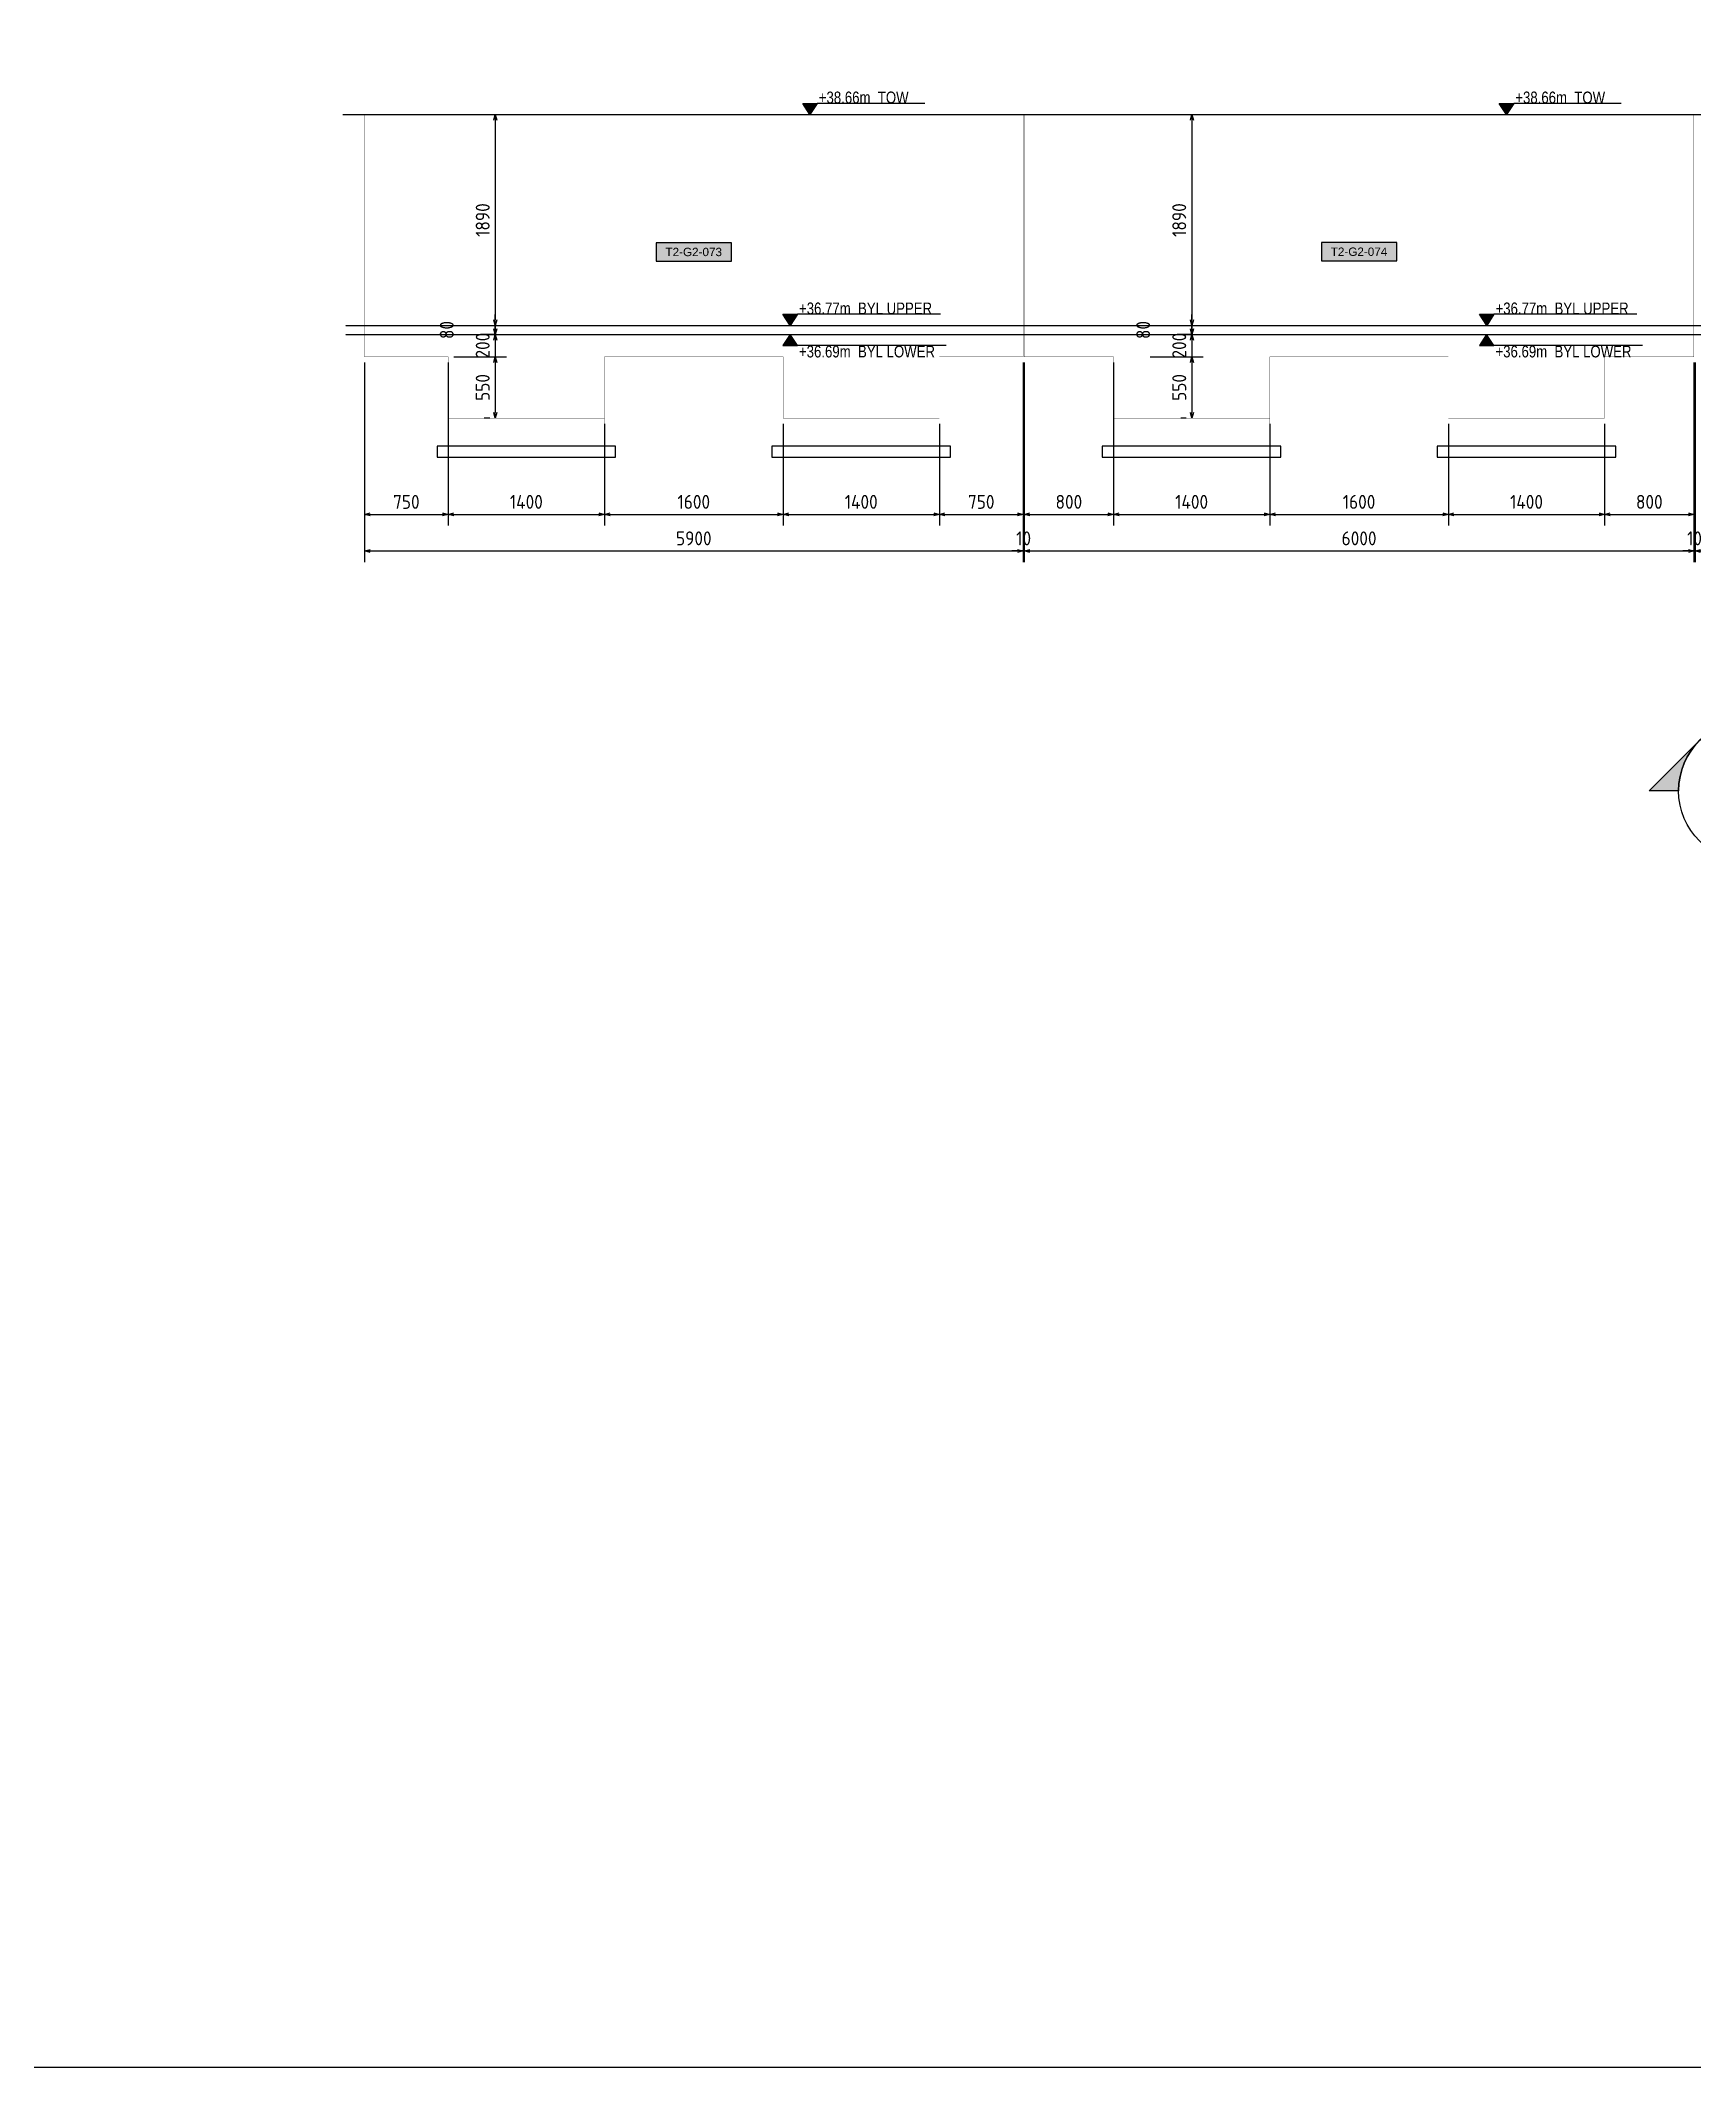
# Model space of a CAD drawing. Header units: centimetres. Extents: x -6122352 to 6876996, y -1694241 to 2592194.
# Drawn here: x 3302491 to 3317308, y 601983 to 620143 of the extents above; entities that cross this region are included whole.
import ezdxf
from ezdxf.enums import TextEntityAlignment as Align

# ---------------------------------------------------------------- set-up
doc = ezdxf.new("R2010")
doc.units = ezdxf.units.CM
doc.header["$MEASUREMENT"] = 0
doc.header["$PDMODE"] = 66
doc.header["$PDSIZE"] = 100
for name, pattern in [('CENTER', [2, 1.25, -0.25, 0.25, -0.25]), ('DASHED2', [0.375, 0.25, -0.125]), ('HIDDEN', [0.375, 0.25, -0.125])]:
    doc.linetypes.add(name, pattern=pattern)
doc.layers.get('Defpoints').update_dxf_attribs({"color": 255, "linetype": 'CENTER'})
for name, color, linetype in [('00-MI-DIM', 7, 'Continuous'), ('@MI-TYPE-01', 30, 'Continuous'), ('@MI-TYPE-02', 6, 'Continuous'), ('JML-Dimension', 1, 'Continuous'), ('PANEL-TAGS', 7, 'Continuous'), ('SECTION', 130, 'Continuous')]:
    doc.layers.add(name, color=color, linetype=linetype)
doc.styles.add('Arial Narrow', font='ARIALN.TTF', dxfattribs={"width": 0.95, "height": 500})
doc.styles.add('PANELTAG_STYLE', font='arial.ttf')
doc.styles.add('Schueco-BEMSTIL', font='isocpeur.ttf', dxfattribs={"width": 0.9})
doc.styles.add('txt-Pisa-std', font='arial.ttf', dxfattribs={"width": 0.8})
doc.dimstyles.new('MI- JWC-TXT-2.5 MM', dxfattribs={"dimscale": 1.5, "dimtxt": 2.5, "dimasz": 1, "dimexe": 2, "dimexo": 1, "dimgap": 1, "dimtad": 1, "dimdec": 0, "dimdsep": 46, "dimtxsty": 'Schueco-BEMSTIL', "dimblk": 'OPEN30', "dimcen": 0, "dimdle": 2, "dimclrd": 140, "dimclre": 8, "dimclrt": 40, "dimadec": 0, "dimazin": 2, "dimtfac": 1, "dimtdec": 0, "dimtix": 1, "dimtmove": 2, "dimatfit": 3, "dimldrblk": 'OPEN', "dimfxl": 2, "dimlwd": -1, "dimlwe": -1, "dimarcsym": 0})

# ---------------------------------------------------------------- blocks, each defined once
blk = doc.blocks.new('*U1142')
at = {"layer": 'JML-Dimension'}
h = blk.add_hatch(color=10, dxfattribs=at)
h.dxf.hatch_style = 1
h.paths.add_polyline_path([(0, 0), (-1.54, 2.37), (1.54, 2.37)])
blk.add_line((24.31, 2.37), (1.54, 2.37), dxfattribs=at)
blk.add_lwpolyline([(0, 0), (-1.54, 2.37), (1.54, 2.37), (0, 0)], dxfattribs=at)
at = {"color": 5, "style": 'txt-Pisa-std', "width": 0.8}
blk.add_attdef('+0.0', text='', height=2.5, dxfattribs=at).set_placement((1.87, 2.37), align=Align.BOTTOM_LEFT)
blk = doc.blocks.new('*U1445')
at = {"layer": 'JML-Dimension'}
h = blk.add_hatch(color=10, dxfattribs=at)
h.dxf.hatch_style = 1
h.paths.add_polyline_path([(0, 0), (-1.54, 2.37), (1.54, 2.37)])
blk.add_line((31.81, 2.37), (1.54, 2.37), dxfattribs=at)
blk.add_lwpolyline([(0, 0), (-1.54, 2.37), (1.54, 2.37), (0, 0)], dxfattribs=at)
at = {"color": 5, "style": 'txt-Pisa-std', "width": 0.8}
blk.add_attdef('+0.0', text='', height=2.5, dxfattribs=at).set_placement((1.87, 2.37), align=Align.BOTTOM_LEFT)
blk = doc.blocks.new('*U1446')
at = {"layer": 'JML-Dimension'}
h = blk.add_hatch(color=10, dxfattribs=at)
h.dxf.hatch_style = 1
h.paths.add_polyline_path([(0, 0), (-1.54, 2.37), (1.54, 2.37)])
blk.add_line((33.03, 2.37), (1.54, 2.37), dxfattribs=at)
blk.add_lwpolyline([(0, 0), (-1.54, 2.37), (1.54, 2.37), (0, 0)], dxfattribs=at)
at = {"color": 5, "style": 'txt-Pisa-std', "width": 0.8}
blk.add_attdef('+0.0', text='', height=2.5, dxfattribs=at).set_placement((1.87, 2.37), align=Align.BOTTOM_LEFT)
blk = doc.blocks.new('_Open30')
at = {"color": 0, "linetype": 'ByBlock', "lineweight": -2}
for p, q in [((-1, 0.27), (0, 0)), ((0, 0), (-1, -0.27)), ((0, 0), (-1, 0))]:
    blk.add_line(p, q, dxfattribs=at)
blk = doc.blocks.new('*D2272')
at = {"layer": '@MI-TYPE-01', "color": 8, "transparency": 16777216}
for p, q in [((3305393, 617260), (3305393, 615798)), ((3306143, 617260), (3306143, 615798))]:
    blk.add_line(p, q, dxfattribs=at)
at = {"layer": '@MI-TYPE-01', "color": 140, "transparency": 16777216}
blk.add_line((3305443, 615898), (3306093, 615898), dxfattribs=at)
at = {"layer": 'Defpoints', "color": 0, "transparency": 16777216}
for p in [(3305393, 617310), (3306143, 617310), (3306143, 615898)]:
    blk.add_point(p, dxfattribs=at)
at = {"layer": '@MI-TYPE-01', "color": 140, "transparency": 16777216, "xscale": 50, "yscale": 50, "zscale": 50, "rotation": 180}
blk.add_blockref('_Open30', (3305393, 615898), dxfattribs=at)
at = {"layer": '@MI-TYPE-01', "color": 140, "transparency": 16777216, "xscale": 50, "yscale": 50, "zscale": 50}
blk.add_blockref('_Open30', (3306143, 615898), dxfattribs=at)
at = {"layer": '@MI-TYPE-01', "color": 40, "transparency": 16777216, "insert": (3305768, 616010), "char_height": 125, "attachment_point": 5, "style": 'Schueco-BEMSTIL'}
blk.add_mtext('750', dxfattribs=at)
blk = doc.blocks.new('_Open')
at = {"color": 0, "linetype": 'ByBlock', "lineweight": -2}
for p, q in [((-1, 0), (0, 0)), ((-1, 0), (0, 0)), ((0, 0), (-1, 0))]:
    blk.add_line(p, q, dxfattribs=at)
blk = doc.blocks.new('*D2273')
at = {"layer": '@MI-TYPE-01', "color": 8, "transparency": 16777216}
for p, q in [((3306143, 617260), (3306143, 615798)), ((3307543, 616710), (3307543, 615798))]:
    blk.add_line(p, q, dxfattribs=at)
at = {"layer": '@MI-TYPE-01', "color": 140, "transparency": 16777216}
blk.add_line((3306193, 615898), (3307493, 615898), dxfattribs=at)
at = {"layer": 'Defpoints', "color": 0, "transparency": 16777216}
for p in [(3306143, 617310), (3307543, 616760), (3307543, 615898)]:
    blk.add_point(p, dxfattribs=at)
at = {"layer": '@MI-TYPE-01', "color": 140, "transparency": 16777216, "xscale": 50, "yscale": 50, "zscale": 50, "rotation": 180}
blk.add_blockref('_Open30', (3306143, 615898), dxfattribs=at)
at = {"layer": '@MI-TYPE-01', "color": 140, "transparency": 16777216, "xscale": 50, "yscale": 50, "zscale": 50}
blk.add_blockref('_Open30', (3307543, 615898), dxfattribs=at)
at = {"layer": '@MI-TYPE-01', "color": 40, "transparency": 16777216, "insert": (3306843, 616010), "char_height": 125, "attachment_point": 5, "style": 'Schueco-BEMSTIL'}
blk.add_mtext('1400', dxfattribs=at)
blk = doc.blocks.new('*D2274')
at = {"layer": '@MI-TYPE-01', "color": 8, "transparency": 16777216}
for p, q in [((3307543, 616710), (3307543, 615798)), ((3309143, 616710), (3309143, 615798))]:
    blk.add_line(p, q, dxfattribs=at)
at = {"layer": '@MI-TYPE-01', "color": 140, "transparency": 16777216}
blk.add_line((3307593, 615898), (3309093, 615898), dxfattribs=at)
at = {"layer": 'Defpoints', "color": 0, "transparency": 16777216}
for p in [(3307543, 616760), (3309143, 616760), (3309143, 615898)]:
    blk.add_point(p, dxfattribs=at)
at = {"layer": '@MI-TYPE-01', "color": 140, "transparency": 16777216, "xscale": 50, "yscale": 50, "zscale": 50, "rotation": 180}
blk.add_blockref('_Open30', (3307543, 615898), dxfattribs=at)
at = {"layer": '@MI-TYPE-01', "color": 140, "transparency": 16777216, "xscale": 50, "yscale": 50, "zscale": 50}
blk.add_blockref('_Open30', (3309143, 615898), dxfattribs=at)
at = {"layer": '@MI-TYPE-01', "color": 40, "transparency": 16777216, "insert": (3308343, 616010), "char_height": 125, "attachment_point": 5, "style": 'Schueco-BEMSTIL'}
blk.add_mtext('1600', dxfattribs=at)
blk = doc.blocks.new('*D2275')
at = {"layer": '@MI-TYPE-01', "color": 8, "transparency": 16777216}
for p, q in [((3309143, 616710), (3309143, 615798)), ((3310543, 616710), (3310543, 615798))]:
    blk.add_line(p, q, dxfattribs=at)
at = {"layer": '@MI-TYPE-01', "color": 140, "transparency": 16777216}
blk.add_line((3309193, 615898), (3310493, 615898), dxfattribs=at)
at = {"layer": 'Defpoints', "color": 0, "transparency": 16777216}
for p in [(3309143, 616760), (3310543, 616760), (3310543, 615898)]:
    blk.add_point(p, dxfattribs=at)
at = {"layer": '@MI-TYPE-01', "color": 140, "transparency": 16777216, "xscale": 50, "yscale": 50, "zscale": 50, "rotation": 180}
blk.add_blockref('_Open30', (3309143, 615898), dxfattribs=at)
at = {"layer": '@MI-TYPE-01', "color": 140, "transparency": 16777216, "xscale": 50, "yscale": 50, "zscale": 50}
blk.add_blockref('_Open30', (3310543, 615898), dxfattribs=at)
at = {"layer": '@MI-TYPE-01', "color": 40, "transparency": 16777216, "insert": (3309843, 616010), "char_height": 125, "attachment_point": 5, "style": 'Schueco-BEMSTIL'}
blk.add_mtext('1400', dxfattribs=at)
blk = doc.blocks.new('*D2276')
at = {"layer": '@MI-TYPE-01', "color": 8, "transparency": 16777216}
for p, q in [((3311293, 617260), (3311293, 615798)), ((3310543, 616710), (3310543, 615798))]:
    blk.add_line(p, q, dxfattribs=at)
at = {"layer": '@MI-TYPE-01', "color": 140, "transparency": 16777216}
blk.add_line((3310593, 615898), (3311243, 615898), dxfattribs=at)
at = {"layer": 'Defpoints', "color": 0, "transparency": 16777216}
for p in [(3311293, 617310), (3310543, 616760), (3311293, 615898)]:
    blk.add_point(p, dxfattribs=at)
at = {"layer": '@MI-TYPE-01', "color": 140, "transparency": 16777216, "xscale": 50, "yscale": 50, "zscale": 50, "rotation": 180}
blk.add_blockref('_Open30', (3310543, 615898), dxfattribs=at)
at = {"layer": '@MI-TYPE-01', "color": 140, "transparency": 16777216, "xscale": 50, "yscale": 50, "zscale": 50}
blk.add_blockref('_Open30', (3311293, 615898), dxfattribs=at)
at = {"layer": '@MI-TYPE-01', "color": 40, "transparency": 16777216, "insert": (3310918, 616010), "char_height": 125, "attachment_point": 5, "style": 'Schueco-BEMSTIL'}
blk.add_mtext('750', dxfattribs=at)
blk = doc.blocks.new('*D2277')
at = {"layer": '@MI-TYPE-01', "color": 8, "transparency": 16777216}
for p, q in [((3305393, 617260), (3305393, 615470)), ((3311293, 617260), (3311293, 615470))]:
    blk.add_line(p, q, dxfattribs=at)
at = {"layer": '@MI-TYPE-01', "color": 140, "transparency": 16777216}
blk.add_line((3305443, 615570), (3311243, 615570), dxfattribs=at)
at = {"layer": 'Defpoints', "color": 0, "transparency": 16777216}
for p in [(3305393, 617310), (3311293, 617310), (3311293, 615570)]:
    blk.add_point(p, dxfattribs=at)
at = {"layer": '@MI-TYPE-01', "color": 140, "transparency": 16777216, "xscale": 50, "yscale": 50, "zscale": 50, "rotation": 180}
blk.add_blockref('_Open30', (3305393, 615570), dxfattribs=at)
at = {"layer": '@MI-TYPE-01', "color": 140, "transparency": 16777216, "xscale": 50, "yscale": 50, "zscale": 50}
blk.add_blockref('_Open30', (3311293, 615570), dxfattribs=at)
at = {"layer": '@MI-TYPE-01', "color": 40, "transparency": 16777216, "insert": (3308343, 615683), "char_height": 125, "attachment_point": 5, "style": 'Schueco-BEMSTIL'}
blk.add_mtext('5900', dxfattribs=at)
blk = doc.blocks.new('*D2278')
at = {"layer": '@MI-TYPE-01', "color": 8, "transparency": 16777216}
for p, q in [((3311303, 617260), (3311303, 615798)), ((3312103, 617260), (3312103, 615798))]:
    blk.add_line(p, q, dxfattribs=at)
at = {"layer": '@MI-TYPE-01', "color": 140, "transparency": 16777216}
blk.add_line((3311353, 615898), (3312053, 615898), dxfattribs=at)
at = {"layer": 'Defpoints', "color": 0, "transparency": 16777216}
for p in [(3311303, 617310), (3312103, 617310), (3312103, 615898)]:
    blk.add_point(p, dxfattribs=at)
at = {"layer": '@MI-TYPE-01', "color": 140, "transparency": 16777216, "xscale": 50, "yscale": 50, "zscale": 50, "rotation": 180}
blk.add_blockref('_Open30', (3311303, 615898), dxfattribs=at)
at = {"layer": '@MI-TYPE-01', "color": 140, "transparency": 16777216, "xscale": 50, "yscale": 50, "zscale": 50}
blk.add_blockref('_Open30', (3312103, 615898), dxfattribs=at)
at = {"layer": '@MI-TYPE-01', "color": 40, "transparency": 16777216, "insert": (3311703, 616010), "char_height": 125, "attachment_point": 5, "style": 'Schueco-BEMSTIL'}
blk.add_mtext('800', dxfattribs=at)
blk = doc.blocks.new('*D2279')
at = {"layer": '@MI-TYPE-01', "color": 8, "transparency": 16777216}
for p, q in [((3312103, 617260), (3312103, 615798)), ((3313503, 616710), (3313503, 615798))]:
    blk.add_line(p, q, dxfattribs=at)
at = {"layer": '@MI-TYPE-01', "color": 140, "transparency": 16777216}
blk.add_line((3312153, 615898), (3313453, 615898), dxfattribs=at)
at = {"layer": 'Defpoints', "color": 0, "transparency": 16777216}
for p in [(3312103, 617310), (3313503, 616760), (3313503, 615898)]:
    blk.add_point(p, dxfattribs=at)
at = {"layer": '@MI-TYPE-01', "color": 140, "transparency": 16777216, "xscale": 50, "yscale": 50, "zscale": 50, "rotation": 180}
blk.add_blockref('_Open30', (3312103, 615898), dxfattribs=at)
at = {"layer": '@MI-TYPE-01', "color": 140, "transparency": 16777216, "xscale": 50, "yscale": 50, "zscale": 50}
blk.add_blockref('_Open30', (3313503, 615898), dxfattribs=at)
at = {"layer": '@MI-TYPE-01', "color": 40, "transparency": 16777216, "insert": (3312803, 616010), "char_height": 125, "attachment_point": 5, "style": 'Schueco-BEMSTIL'}
blk.add_mtext('1400', dxfattribs=at)
blk = doc.blocks.new('*D2280')
at = {"layer": '@MI-TYPE-01', "color": 8, "transparency": 16777216}
for p, q in [((3313503, 616710), (3313503, 615798)), ((3315103, 616710), (3315103, 615798))]:
    blk.add_line(p, q, dxfattribs=at)
at = {"layer": '@MI-TYPE-01', "color": 140, "transparency": 16777216}
blk.add_line((3313553, 615898), (3315053, 615898), dxfattribs=at)
at = {"layer": 'Defpoints', "color": 0, "transparency": 16777216}
for p in [(3313503, 616760), (3315103, 616760), (3315103, 615898)]:
    blk.add_point(p, dxfattribs=at)
at = {"layer": '@MI-TYPE-01', "color": 140, "transparency": 16777216, "xscale": 50, "yscale": 50, "zscale": 50, "rotation": 180}
blk.add_blockref('_Open30', (3313503, 615898), dxfattribs=at)
at = {"layer": '@MI-TYPE-01', "color": 140, "transparency": 16777216, "xscale": 50, "yscale": 50, "zscale": 50}
blk.add_blockref('_Open30', (3315103, 615898), dxfattribs=at)
at = {"layer": '@MI-TYPE-01', "color": 40, "transparency": 16777216, "insert": (3314303, 616010), "char_height": 125, "attachment_point": 5, "style": 'Schueco-BEMSTIL'}
blk.add_mtext('1600', dxfattribs=at)
blk = doc.blocks.new('*D2254')
at = {"layer": '@MI-TYPE-01', "color": 8, "transparency": 16777216}
for p, q in [((3315103, 616710), (3315103, 615798)), ((3316503, 616710), (3316503, 615798))]:
    blk.add_line(p, q, dxfattribs=at)
at = {"layer": '@MI-TYPE-01', "color": 140, "transparency": 16777216}
blk.add_line((3315153, 615898), (3316453, 615898), dxfattribs=at)
at = {"layer": 'Defpoints', "color": 0, "transparency": 16777216}
for p in [(3315103, 616760), (3316503, 616760), (3316503, 615898)]:
    blk.add_point(p, dxfattribs=at)
at = {"layer": '@MI-TYPE-01', "color": 140, "transparency": 16777216, "xscale": 50, "yscale": 50, "zscale": 50, "rotation": 180}
blk.add_blockref('_Open30', (3315103, 615898), dxfattribs=at)
at = {"layer": '@MI-TYPE-01', "color": 140, "transparency": 16777216, "xscale": 50, "yscale": 50, "zscale": 50}
blk.add_blockref('_Open30', (3316503, 615898), dxfattribs=at)
at = {"layer": '@MI-TYPE-01', "color": 40, "transparency": 16777216, "insert": (3315803, 616010), "char_height": 125, "attachment_point": 5, "style": 'Schueco-BEMSTIL'}
blk.add_mtext('1400', dxfattribs=at)
blk = doc.blocks.new('*D2255')
at = {"layer": '@MI-TYPE-01', "color": 8, "transparency": 16777216}
for p, q in [((3317303, 617260), (3317303, 615798)), ((3316503, 616710), (3316503, 615798))]:
    blk.add_line(p, q, dxfattribs=at)
at = {"layer": '@MI-TYPE-01', "color": 140, "transparency": 16777216}
blk.add_line((3316553, 615898), (3317253, 615898), dxfattribs=at)
at = {"layer": 'Defpoints', "color": 0, "transparency": 16777216}
for p in [(3317303, 617310), (3316503, 616760), (3317303, 615898)]:
    blk.add_point(p, dxfattribs=at)
at = {"layer": '@MI-TYPE-01', "color": 140, "transparency": 16777216, "xscale": 50, "yscale": 50, "zscale": 50, "rotation": 180}
blk.add_blockref('_Open30', (3316503, 615898), dxfattribs=at)
at = {"layer": '@MI-TYPE-01', "color": 140, "transparency": 16777216, "xscale": 50, "yscale": 50, "zscale": 50}
blk.add_blockref('_Open30', (3317303, 615898), dxfattribs=at)
at = {"layer": '@MI-TYPE-01', "color": 40, "transparency": 16777216, "insert": (3316903, 616010), "char_height": 125, "attachment_point": 5, "style": 'Schueco-BEMSTIL'}
blk.add_mtext('800', dxfattribs=at)
blk = doc.blocks.new('*D2256')
at = {"layer": '@MI-TYPE-01', "color": 8, "transparency": 16777216}
for p, q in [((3311303, 617260), (3311303, 615470)), ((3317303, 617260), (3317303, 615470))]:
    blk.add_line(p, q, dxfattribs=at)
at = {"layer": '@MI-TYPE-01', "color": 140, "transparency": 16777216}
blk.add_line((3311353, 615570), (3317253, 615570), dxfattribs=at)
at = {"layer": 'Defpoints', "color": 0, "transparency": 16777216}
for p in [(3311303, 617310), (3317303, 617310), (3317303, 615570)]:
    blk.add_point(p, dxfattribs=at)
at = {"layer": '@MI-TYPE-01', "color": 140, "transparency": 16777216, "xscale": 50, "yscale": 50, "zscale": 50, "rotation": 180}
blk.add_blockref('_Open30', (3311303, 615570), dxfattribs=at)
at = {"layer": '@MI-TYPE-01', "color": 140, "transparency": 16777216, "xscale": 50, "yscale": 50, "zscale": 50}
blk.add_blockref('_Open30', (3317303, 615570), dxfattribs=at)
at = {"layer": '@MI-TYPE-01', "color": 40, "transparency": 16777216, "insert": (3314303, 615683), "char_height": 125, "attachment_point": 5, "style": 'Schueco-BEMSTIL'}
blk.add_mtext('6000', dxfattribs=at)
blk = doc.blocks.new('T2-ELE FT')
at = {"color": 12, "linetype": 'HIDDEN', "ltscale": 5, "const_width": 2}
blk.add_lwpolyline([(30306558, 1676366), (30306558, 1676866), (30307958, 1676866), (30307958, 1676366)], dxfattribs=at)
at = {"color": 12, "ltscale": 20, "const_width": 2}
blk.add_lwpolyline([(30306558, 1676366), (30307958, 1676366), (30307958, 1676116), (30306558, 1676116)], close=True, dxfattribs=at)
at = {"color": 8, "ltscale": 20}
blk.add_lwpolyline([(30306458, 1676116), (30308058, 1676116), (30308058, 1676016), (30306458, 1676016)], close=True, dxfattribs=at)
blk = doc.blocks.new('*D2269')
at = {"layer": '@MI-TYPE-01', "color": 8, "transparency": 16777216}
for p, q in [((3311293, 617260), (3311293, 615470)), ((3311303, 617260), (3311303, 615470))]:
    blk.add_line(p, q, dxfattribs=at)
at = {"layer": '@MI-TYPE-01', "color": 140, "transparency": 16777216}
for p, q in [((3311243, 615570), (3311193, 615570)), ((3311293, 615570), (3311303, 615570)), ((3311353, 615570), (3311403, 615570))]:
    blk.add_line(p, q, dxfattribs=at)
at = {"layer": 'Defpoints', "color": 0, "transparency": 16777216}
for p in [(3311293, 617310), (3311303, 617310), (3311303, 615570)]:
    blk.add_point(p, dxfattribs=at)
at = {"layer": '@MI-TYPE-01', "color": 140, "transparency": 16777216, "xscale": 50, "yscale": 50, "zscale": 50}
blk.add_blockref('_Open30', (3311293, 615570), dxfattribs=at)
at = {"layer": '@MI-TYPE-01', "color": 140, "transparency": 16777216, "xscale": 50, "yscale": 50, "zscale": 50, "rotation": 180}
blk.add_blockref('_Open30', (3311303, 615570), dxfattribs=at)
at = {"layer": '@MI-TYPE-01', "color": 40, "transparency": 16777216, "insert": (3311298, 615683), "char_height": 125, "attachment_point": 5, "style": 'Schueco-BEMSTIL'}
blk.add_mtext('10', dxfattribs=at)
blk = doc.blocks.new('*D2270')
at = {"layer": '@MI-TYPE-01', "color": 8, "transparency": 16777216}
for p, q in [((3317303, 617260), (3317303, 615470)), ((3317313, 617260), (3317313, 615470))]:
    blk.add_line(p, q, dxfattribs=at)
at = {"layer": '@MI-TYPE-01', "color": 140, "transparency": 16777216}
for p, q in [((3317253, 615570), (3317203, 615570)), ((3317303, 615570), (3317313, 615570)), ((3317363, 615570), (3317413, 615570))]:
    blk.add_line(p, q, dxfattribs=at)
at = {"layer": 'Defpoints', "color": 0, "transparency": 16777216}
for p in [(3317303, 617310), (3317313, 617310), (3317313, 615570)]:
    blk.add_point(p, dxfattribs=at)
at = {"layer": '@MI-TYPE-01', "color": 140, "transparency": 16777216, "xscale": 50, "yscale": 50, "zscale": 50}
blk.add_blockref('_Open30', (3317303, 615570), dxfattribs=at)
at = {"layer": '@MI-TYPE-01', "color": 140, "transparency": 16777216, "xscale": 50, "yscale": 50, "zscale": 50, "rotation": 180}
blk.add_blockref('_Open30', (3317313, 615570), dxfattribs=at)
at = {"layer": '@MI-TYPE-01', "color": 40, "transparency": 16777216, "insert": (3317308, 615683), "char_height": 125, "attachment_point": 5, "style": 'Schueco-BEMSTIL'}
blk.add_mtext('10', dxfattribs=at)
blk = doc.blocks.new('*D3417')
at = {"layer": '@MI-TYPE-01', "color": 8, "transparency": 16777216}
for p, q in [((3306554, 619480), (3306665, 619480)), ((3306554, 617590), (3306665, 617590))]:
    blk.add_line(p, q, dxfattribs=at)
at = {"layer": '@MI-TYPE-01', "color": 140, "transparency": 16777216}
blk.add_line((3306565, 619430), (3306565, 617640), dxfattribs=at)
at = {"layer": 'Defpoints', "color": 0, "transparency": 16777216}
for p in [(3306504, 619480), (3306504, 617590), (3306565, 617590)]:
    blk.add_point(p, dxfattribs=at)
at = {"layer": '@MI-TYPE-01', "color": 140, "transparency": 16777216, "xscale": 50, "yscale": 50, "zscale": 50}
for p, rotation in [((3306565, 619480), 90), ((3306565, 617590), 270)]:
    blk.add_blockref('_Open30', p, dxfattribs=dict(at, rotation=rotation))
at = {"layer": '@MI-TYPE-01', "color": 40, "transparency": 16777216, "insert": (3306452, 618535), "char_height": 125, "attachment_point": 5, "rotation": 90, "style": 'Schueco-BEMSTIL'}
blk.add_mtext('1890', dxfattribs=at)
blk = doc.blocks.new('*D3418')
at = {"layer": '@MI-TYPE-01', "color": 140, "transparency": 16777216}
for p, q in [((3306565, 617640), (3306565, 617690)), ((3306565, 617590), (3306565, 617510)), ((3306565, 617460), (3306565, 617410))]:
    blk.add_line(p, q, dxfattribs=at)
at = {"layer": '@MI-TYPE-01', "color": 8, "transparency": 16777216}
for p, q in [((3306573, 617510), (3306465, 617510)), ((3306554, 617590), (3306665, 617590))]:
    blk.add_line(p, q, dxfattribs=at)
at = {"layer": 'Defpoints', "color": 0, "transparency": 16777216}
for p in [(3306504, 617590), (3306565, 617510), (3306623, 617510)]:
    blk.add_point(p, dxfattribs=at)
at = {"layer": '@MI-TYPE-01', "color": 140, "transparency": 16777216, "xscale": 50, "yscale": 50, "zscale": 50}
for p, rotation in [((3306565, 617590), 270), ((3306565, 617510), 90)]:
    blk.add_blockref('_Open30', p, dxfattribs=dict(at, rotation=rotation))
at = {"layer": '@MI-TYPE-01', "color": 40, "transparency": 16777216, "insert": (3306130, 617550), "char_height": 125, "attachment_point": 5, "rotation": 90, "style": 'Schueco-BEMSTIL'}
blk.add_mtext('80', dxfattribs=at)
blk = doc.blocks.new('*D3419')
at = {"layer": '@MI-TYPE-01', "color": 8, "transparency": 16777216}
for p, q in [((3306573, 617510), (3306465, 617510)), ((3306193, 617310), (3306665, 617310))]:
    blk.add_line(p, q, dxfattribs=at)
at = {"layer": '@MI-TYPE-01', "color": 140, "transparency": 16777216}
for p, q in [((3306565, 617560), (3306565, 617610)), ((3306565, 617510), (3306565, 617310)), ((3306565, 617260), (3306565, 617210))]:
    blk.add_line(p, q, dxfattribs=at)
at = {"layer": 'Defpoints', "color": 0, "transparency": 16777216}
for p in [(3306623, 617510), (3306143, 617310), (3306565, 617310)]:
    blk.add_point(p, dxfattribs=at)
at = {"layer": '@MI-TYPE-01', "color": 140, "transparency": 16777216, "xscale": 50, "yscale": 50, "zscale": 50}
for p, rotation in [((3306565, 617510), 270), ((3306565, 617310), 90)]:
    blk.add_blockref('_Open30', p, dxfattribs=dict(at, rotation=rotation))
at = {"layer": '@MI-TYPE-01', "color": 40, "transparency": 16777216, "insert": (3306452, 617410), "char_height": 125, "attachment_point": 5, "rotation": 90, "style": 'Schueco-BEMSTIL'}
blk.add_mtext('200', dxfattribs=at)
blk = doc.blocks.new('*D3420')
at = {"layer": '@MI-TYPE-01', "color": 8, "transparency": 16777216}
for p, q in [((3306193, 617310), (3306665, 617310)), ((3306515, 616760), (3306465, 616760))]:
    blk.add_line(p, q, dxfattribs=at)
at = {"layer": '@MI-TYPE-01', "color": 140, "transparency": 16777216}
blk.add_line((3306565, 617260), (3306565, 616810), dxfattribs=at)
at = {"layer": 'Defpoints', "color": 0, "transparency": 16777216}
for p in [(3306143, 617310), (3306565, 616760), (3306565, 616760)]:
    blk.add_point(p, dxfattribs=at)
at = {"layer": '@MI-TYPE-01', "color": 140, "transparency": 16777216, "xscale": 50, "yscale": 50, "zscale": 50}
for p, rotation in [((3306565, 617310), 90), ((3306565, 616760), 270)]:
    blk.add_blockref('_Open30', p, dxfattribs=dict(at, rotation=rotation))
at = {"layer": '@MI-TYPE-01', "color": 40, "transparency": 16777216, "insert": (3306452, 617035), "char_height": 125, "attachment_point": 5, "rotation": 90, "style": 'Schueco-BEMSTIL'}
blk.add_mtext('550', dxfattribs=at)
blk = doc.blocks.new('*D3423')
at = {"layer": '@MI-TYPE-01', "color": 8, "transparency": 16777216}
for p, q in [((3312793, 619480), (3312905, 619480)), ((3312793, 617590), (3312905, 617590))]:
    blk.add_line(p, q, dxfattribs=at)
at = {"layer": '@MI-TYPE-01', "color": 140, "transparency": 16777216}
blk.add_line((3312805, 619430), (3312805, 617640), dxfattribs=at)
at = {"layer": 'Defpoints', "color": 0, "transparency": 16777216}
for p in [(3312743, 619480), (3312743, 617590), (3312805, 617590)]:
    blk.add_point(p, dxfattribs=at)
at = {"layer": '@MI-TYPE-01', "color": 140, "transparency": 16777216, "xscale": 50, "yscale": 50, "zscale": 50}
for p, rotation in [((3312805, 619480), 90), ((3312805, 617590), 270)]:
    blk.add_blockref('_Open30', p, dxfattribs=dict(at, rotation=rotation))
at = {"layer": '@MI-TYPE-01', "color": 40, "transparency": 16777216, "insert": (3312692, 618535), "char_height": 125, "attachment_point": 5, "rotation": 90, "style": 'Schueco-BEMSTIL'}
blk.add_mtext('1890', dxfattribs=at)
blk = doc.blocks.new('*D3424')
at = {"layer": '@MI-TYPE-01', "color": 140, "transparency": 16777216}
for p, q in [((3312805, 617640), (3312805, 617690)), ((3312805, 617590), (3312805, 617510)), ((3312805, 617460), (3312805, 617410))]:
    blk.add_line(p, q, dxfattribs=at)
at = {"layer": '@MI-TYPE-01', "color": 8, "transparency": 16777216}
for p, q in [((3312812, 617510), (3312705, 617510)), ((3312793, 617590), (3312905, 617590))]:
    blk.add_line(p, q, dxfattribs=at)
at = {"layer": 'Defpoints', "color": 0, "transparency": 16777216}
for p in [(3312743, 617590), (3312805, 617510), (3312862, 617510)]:
    blk.add_point(p, dxfattribs=at)
at = {"layer": '@MI-TYPE-01', "color": 140, "transparency": 16777216, "xscale": 50, "yscale": 50, "zscale": 50}
for p, rotation in [((3312805, 617590), 270), ((3312805, 617510), 90)]:
    blk.add_blockref('_Open30', p, dxfattribs=dict(at, rotation=rotation))
at = {"layer": '@MI-TYPE-01', "color": 40, "transparency": 16777216, "insert": (3312369, 617550), "char_height": 125, "attachment_point": 5, "rotation": 90, "style": 'Schueco-BEMSTIL'}
blk.add_mtext('80', dxfattribs=at)
blk = doc.blocks.new('*D3421')
at = {"layer": '@MI-TYPE-01', "color": 8, "transparency": 16777216}
for p, q in [((3312812, 617510), (3312705, 617510)), ((3312432, 617310), (3312905, 617310))]:
    blk.add_line(p, q, dxfattribs=at)
at = {"layer": '@MI-TYPE-01', "color": 140, "transparency": 16777216}
for p, q in [((3312805, 617560), (3312805, 617610)), ((3312805, 617510), (3312805, 617310)), ((3312805, 617260), (3312805, 617210))]:
    blk.add_line(p, q, dxfattribs=at)
at = {"layer": 'Defpoints', "color": 0, "transparency": 16777216}
for p in [(3312862, 617510), (3312382, 617310), (3312805, 617310)]:
    blk.add_point(p, dxfattribs=at)
at = {"layer": '@MI-TYPE-01', "color": 140, "transparency": 16777216, "xscale": 50, "yscale": 50, "zscale": 50}
for p, rotation in [((3312805, 617510), 270), ((3312805, 617310), 90)]:
    blk.add_blockref('_Open30', p, dxfattribs=dict(at, rotation=rotation))
at = {"layer": '@MI-TYPE-01', "color": 40, "transparency": 16777216, "insert": (3312692, 617410), "char_height": 125, "attachment_point": 5, "rotation": 90, "style": 'Schueco-BEMSTIL'}
blk.add_mtext('200', dxfattribs=at)
blk = doc.blocks.new('*D3422')
at = {"layer": '@MI-TYPE-01', "color": 8, "transparency": 16777216}
for p, q in [((3312432, 617310), (3312905, 617310)), ((3312755, 616760), (3312705, 616760))]:
    blk.add_line(p, q, dxfattribs=at)
at = {"layer": '@MI-TYPE-01', "color": 140, "transparency": 16777216}
blk.add_line((3312805, 617260), (3312805, 616810), dxfattribs=at)
at = {"layer": 'Defpoints', "color": 0, "transparency": 16777216}
for p in [(3312382, 617310), (3312805, 616760), (3312805, 616760)]:
    blk.add_point(p, dxfattribs=at)
at = {"layer": '@MI-TYPE-01', "color": 140, "transparency": 16777216, "xscale": 50, "yscale": 50, "zscale": 50}
for p, rotation in [((3312805, 617310), 90), ((3312805, 616760), 270)]:
    blk.add_blockref('_Open30', p, dxfattribs=dict(at, rotation=rotation))
at = {"layer": '@MI-TYPE-01', "color": 40, "transparency": 16777216, "insert": (3312692, 617035), "char_height": 125, "attachment_point": 5, "rotation": 90, "style": 'Schueco-BEMSTIL'}
blk.add_mtext('550', dxfattribs=at)
blk = doc.blocks.new('PANELTAG')
at = {"layer": 'PANEL-TAGS', "color": 1}
blk.add_lwpolyline([(-13.5, -3.3), (13.5, -3.3), (13.5, 3.3), (-13.5, 3.3)], close=True, dxfattribs=at)
at = {"layer": 'PANEL-TAGS', "color": 40, "true_color": 0xffd700}
blk.add_solid([(-13.5, -3.3), (13.5, -3.3), (-13.5, 3.3), (13.5, 3.3)], dxfattribs=at)
at = {"layer": 'PANEL-TAGS', "color": 5, "style": 'PANELTAG_STYLE'}
blk.add_attdef('TAGNO', text='', height=3, dxfattribs=at).set_placement((0, 0), align=Align.CENTER)
blk = doc.blocks.new('*U1430')
h = blk.add_hatch(color=94)
edge = h.paths.add_edge_path()
edge.add_line((0, -6.35), (0, -8.98))
edge.add_line((0, -8.98), (-8.98, 0))
edge.add_line((-8.98, 0), (0, 8.98))
edge.add_line((0, 8.98), (0, 6.35))
edge.add_arc((0, 0), 6.35, 90, 270)
at = {"color": 94}
blk.add_line((-6.35, 0), (6.35, 0), dxfattribs=at)
for points in [[(0, -6.35), (0, -8.98), (-8.98, 0), (0, 8.98), (0, 6.35, 1)], [(-4.49, 4.49, 0.414214), (-4.49, -4.49), (-8.98, 0), (-4.49, 4.49)]]:
    blk.add_lwpolyline(points, format="xyb", close=True)
blk.add_circle((0, 0), 6.35, dxfattribs=at)
at = {"style": 'Arial Narrow', "width": 0.95, "flags": 8}
blk.add_attdef('VIEWNUMBER', text='', height=2.5, dxfattribs=at).set_placement((0, 0), align=Align.BOTTOM_CENTER)
blk.add_attdef('SHEETNUMBER', text='', height=2.5, dxfattribs=at).set_placement((0, -1.59), align=Align.TOP_CENTER)

msp = doc.modelspace()

# ---------------------------------------------------------------- linework, layer by layer
msp.add_lwpolyline([(3278170.28592, 746509.13557), (3382558.05256, 746509.13557), (3382558.05256, 601982.50071), (3278170.28592, 601982.50071)], close=True)
at = {"layer": '@MI-TYPE-01', "const_width": 2.5}
for points in [[(3305392.54485, 619480.16819), (3311292.54485, 619480.16819), (3311292.54485, 617310.16823), (3310542.54485, 617310.16823), (3310542.54485, 616760.16823), (3309142.54485, 616760.16823), (3309142.54485, 617310.16823), (3307542.54485, 617310.16823), (3307542.54485, 616760.16823), (3306142.54485, 616760.16823), (3306142.54485, 617310.16823), (3305392.54485, 617310.16823)], [(3311302.54485, 619480.16819), (3317302.54485, 619480.16819), (3317302.54485, 617310.16823), (3316502.54485, 617310.16823), (3316502.54485, 616760.16823), (3315102.54485, 616760.16823), (3315102.54485, 617310.16823), (3313502.54485, 617310.16823), (3313502.54485, 616760.16823), (3312102.54485, 616760.16823), (3312102.54485, 617310.16823), (3311302.54485, 617310.16823)]]:
    msp.add_lwpolyline(points, close=True, dxfattribs=at)
at = {"layer": '@MI-TYPE-02', "color": 160, "linetype": 'DASHED2', "ltscale": 5}
for points in [[(3305197.69486, 619480.16819), (3329322.54485, 619480.16819)], [(3305222.8889, 617590.16823), (3329322.54485, 617590.16823)], [(3305222.8889, 617510.16823), (3329322.54485, 617510.16823)]]:
    msp.add_lwpolyline(points, dxfattribs=at)

# ---------------------------------------------------------------- block references
at = {"color": 2, "xscale": -1}
for p in [(33614100.70641, -1059605.70553), (33617100.70641, -1059605.70553), (33620060.70641, -1059605.70553), (33623060.70641, -1059605.70553)]:
    msp.add_blockref('T2-ELE FT', p, dxfattribs=at)
at = {"layer": '00-MI-DIM'}
ref = msp.add_blockref('*U1430', (3317800.40834, 613421.65031), dxfattribs=dict(at, xscale=100, yscale=100, zscale=100, rotation=269.9897341781636))
ref.add_attrib('VIEWNUMBER', '10', dxfattribs={"layer": '0', "height": 250, "rotation": 269.989734172, "style": 'Arial Narrow', "width": 0.95}).set_placement((3317800.40834, 613421.65031), align=Align.BOTTOM_CENTER)
ref.add_attrib('SHEETNUMBER', 'G2-T2', dxfattribs={"layer": '0', "height": 250, "rotation": 269.989734172, "style": 'Arial Narrow', "width": 0.95}).set_placement((3317641.65834, 613421.67875), align=Align.TOP_CENTER)
at = {"layer": 'PANEL-TAGS'}
ref = msp.add_blockref('PANELTAG', (3308342.54485, 618249.14576), dxfattribs=dict(at, xscale=25, yscale=25, zscale=25))
ref.add_attrib('TAGNO', 'T2-G2-073', dxfattribs={"color": 5, "height": 75, "style": 'PANELTAG_STYLE'}).set_placement((3308342.54485, 618249.14576), align=Align.MIDDLE_CENTER)
ref = msp.add_blockref('PANELTAG', (3314302.54485, 618251.32206), dxfattribs=dict(at, xscale=25, yscale=25, zscale=25))
ref.add_attrib('TAGNO', 'T2-G2-074', dxfattribs={"color": 5, "height": 75, "style": 'PANELTAG_STYLE'}).set_placement((3314302.54485, 618251.32206), align=Align.MIDDLE_CENTER)
at = {"layer": 'SECTION', "color": 6}
ref = msp.add_blockref('*U1142', (3309383.76565, 619480.16819), dxfattribs=dict(at, xscale=42.30147098076819, yscale=42.30147098076819, zscale=42.30147098076819))
ref.add_attrib('+0.0', '+38.66m  TOW', (3309462.89429, 619580.42525), dxfattribs={"layer": 'JML-Dimension', "color": 5, "height": 105.7536775, "style": 'txt-Pisa-std', "width": 0.8})
ref = msp.add_blockref('*U1142', (3315623.44519, 619480.16819), dxfattribs=dict(at, xscale=42.30147098076819, yscale=42.30147098076819, zscale=42.30147098076819))
ref.add_attrib('+0.0', '+38.66m  TOW', (3315702.57384, 619580.42525), dxfattribs={"layer": 'JML-Dimension', "color": 5, "height": 105.7536775, "style": 'txt-Pisa-std', "width": 0.8})
ref = msp.add_blockref('*U1445', (3309206.67057, 617590.16823), dxfattribs=dict(at, xscale=42.30147098076819, yscale=42.30147098076819, zscale=42.30147098076819))
ref.add_attrib('+0.0', '+36.77m  BYL UPPER', (3309285.79922, 617690.4253), dxfattribs={"layer": 'JML-Dimension', "color": 5, "height": 105.7536775, "style": 'txt-Pisa-std', "width": 0.8})
ref = msp.add_blockref('*U1445', (3315446.35012, 617590.16823), dxfattribs=dict(at, xscale=42.30147098076819, yscale=42.30147098076819, zscale=42.30147098076819))
ref.add_attrib('+0.0', '+36.77m  BYL UPPER', (3315525.47877, 617690.4253), dxfattribs={"layer": 'JML-Dimension', "color": 5, "height": 105.7536775, "style": 'txt-Pisa-std', "width": 0.8})
ref = msp.add_blockref('*U1446', (3309206.13057, 617510.16823), dxfattribs=dict(at, xscale=-42.30147098076819, yscale=42.30147098076819, zscale=42.30147098076819, rotation=180))
ref.add_attrib('+0.0', '+36.69m  BYL LOWER', (3309285.25922, 617304.15749), dxfattribs={"layer": 'JML-Dimension', "color": 5, "height": 105.7536775, "style": 'txt-Pisa-std', "width": 0.8})
ref = msp.add_blockref('*U1446', (3315445.81012, 617510.16823), dxfattribs=dict(at, xscale=-42.30147098076819, yscale=42.30147098076819, zscale=42.30147098076819, rotation=180))
ref.add_attrib('+0.0', '+36.69m  BYL LOWER', (3315524.93877, 617304.15749), dxfattribs={"layer": 'JML-Dimension', "color": 5, "height": 105.7536775, "style": 'txt-Pisa-std', "width": 0.8})

# ---------------------------------------------------------------- dimensions: what is measured, and where the dimension line sits
at = {"layer": '@MI-TYPE-01'}
for base, p1, p2, picture, middle in [((3306564.82187, 617590.16823), (3306503.61578, 619480.16819), (3306503.61578, 617590.16823), '*D3417', (3306452.32187, 618535.16821)), ((3312804.50141, 617590.16823), (3312743.29532, 619480.16819), (3312743.29532, 617590.16823), '*D3423', (3312692.00141, 618535.16821)), ((3306564.82187, 617310.16823), (3306622.66443, 617510.16823), (3306142.54485, 617310.16823), '*D3419', (3306452.32187, 617410.16823)), ((3312804.50141, 617310.16823), (3312862.34398, 617510.16823), (3312382.2244, 617310.16823), '*D3421', (3312692.00141, 617410.16823)), ((3306564.82187, 616760.16823), (3306142.54485, 617310.16823), (3306565.05944, 616760.16823), '*D3420', (3306452.32187, 617035.16823)), ((3312804.50141, 616760.16823), (3312382.2244, 617310.16823), (3312804.73899, 616760.16823), '*D3422', (3312692.00141, 617035.16823))]:
    dim = msp.add_linear_dim(base=base, p1=p1, p2=p2, angle=90, dimstyle='MI- JWC-TXT-2.5 MM', dxfattribs=at)
    dim.commit()
    dim.dimension.update_dxf_attribs({"geometry": picture, "text_midpoint": middle})
for base, p1, p2, picture, middle in [((3306564.82187, 617510.16823), (3306503.61578, 617590.16823), (3306622.66443, 617510.16823), '*D3418', (3306129.52403, 617550.16823)), ((3312804.50141, 617510.16823), (3312743.29532, 617590.16823), (3312862.34398, 617510.16823), '*D3424', (3312369.20358, 617550.16823))]:
    dim = msp.add_linear_dim(base=base, p1=p1, p2=p2, angle=90, dimstyle='MI- JWC-TXT-2.5 MM', dxfattribs=at)
    dim.commit()
    dim.dimension.update_dxf_attribs({"geometry": picture, "text_midpoint": middle, "dimtype": 160})
for base, p1, p2, picture, middle in [((3306142.54485, 615897.81576), (3305392.54485, 617310.16823), (3306142.54485, 617310.16823), '*D2272', (3305767.54485, 616010.31576)), ((3311292.54485, 615570.34313), (3305392.54485, 617310.16823), (3311292.54485, 617310.16823), '*D2277', (3308342.54485, 615682.84313)), ((3311302.54485, 615570.34313), (3311292.54485, 617310.16823), (3311302.54485, 617310.16823), '*D2269', (3311297.54485, 615682.84313)), ((3317312.54485, 615570.34313), (3317302.54485, 617310.16823), (3317312.54485, 617310.16823), '*D2270', (3317307.54485, 615682.84313))]:
    dim = msp.add_linear_dim(base=base, p1=p1, p2=p2, dimstyle='MI- JWC-TXT-2.5 MM', dxfattribs=at)
    dim.commit()
    dim.dimension.update_dxf_attribs({"geometry": picture, "text_midpoint": middle})
for base, p1, p2, picture, middle in [((3307542.54485, 615897.81576), (3306142.54485, 617310.16823), (3307542.54485, 616760.16823), '*D2273', (3306842.54485, 615897.81576)), ((3311292.54485, 615897.81576), (3310542.54485, 616760.16823), (3311292.54485, 617310.16823), '*D2276', (3310917.54485, 615897.81576)), ((3312102.54485, 615897.81576), (3311302.54485, 617310.16823), (3312102.54485, 617310.16823), '*D2278', (3311702.54485, 615897.81576)), ((3317302.54485, 615570.34313), (3311302.54485, 617310.16823), (3317302.54485, 617310.16823), '*D2256', (3314302.54485, 615570.34313)), ((3313502.54485, 615897.81576), (3312102.54485, 617310.16823), (3313502.54485, 616760.16823), '*D2279', (3312802.54485, 615897.81576)), ((3317302.54485, 615897.81576), (3316502.54485, 616760.16823), (3317302.54485, 617310.16823), '*D2255', (3316902.54485, 615897.81576)), ((3309142.54485, 615897.81576), (3307542.54485, 616760.16823), (3309142.54485, 616760.16823), '*D2274', (3308342.54485, 615897.81576)), ((3310542.54485, 615897.81576), (3309142.54485, 616760.16823), (3310542.54485, 616760.16823), '*D2275', (3309842.54485, 615897.81576)), ((3315102.54485, 615897.81576), (3313502.54485, 616760.16823), (3315102.54485, 616760.16823), '*D2280', (3314302.54485, 615897.81576)), ((3316502.54485, 615897.81576), (3315102.54485, 616760.16823), (3316502.54485, 616760.16823), '*D2254', (3315802.54485, 615897.81576))]:
    dim = msp.add_linear_dim(base=base, p1=p1, p2=p2, dimstyle='MI- JWC-TXT-2.5 MM', dxfattribs=at)
    dim.commit()
    dim.dimension.update_dxf_attribs({"geometry": picture, "text_midpoint": middle, "dimtype": 160})

doc.saveas('drawing.dxf')
